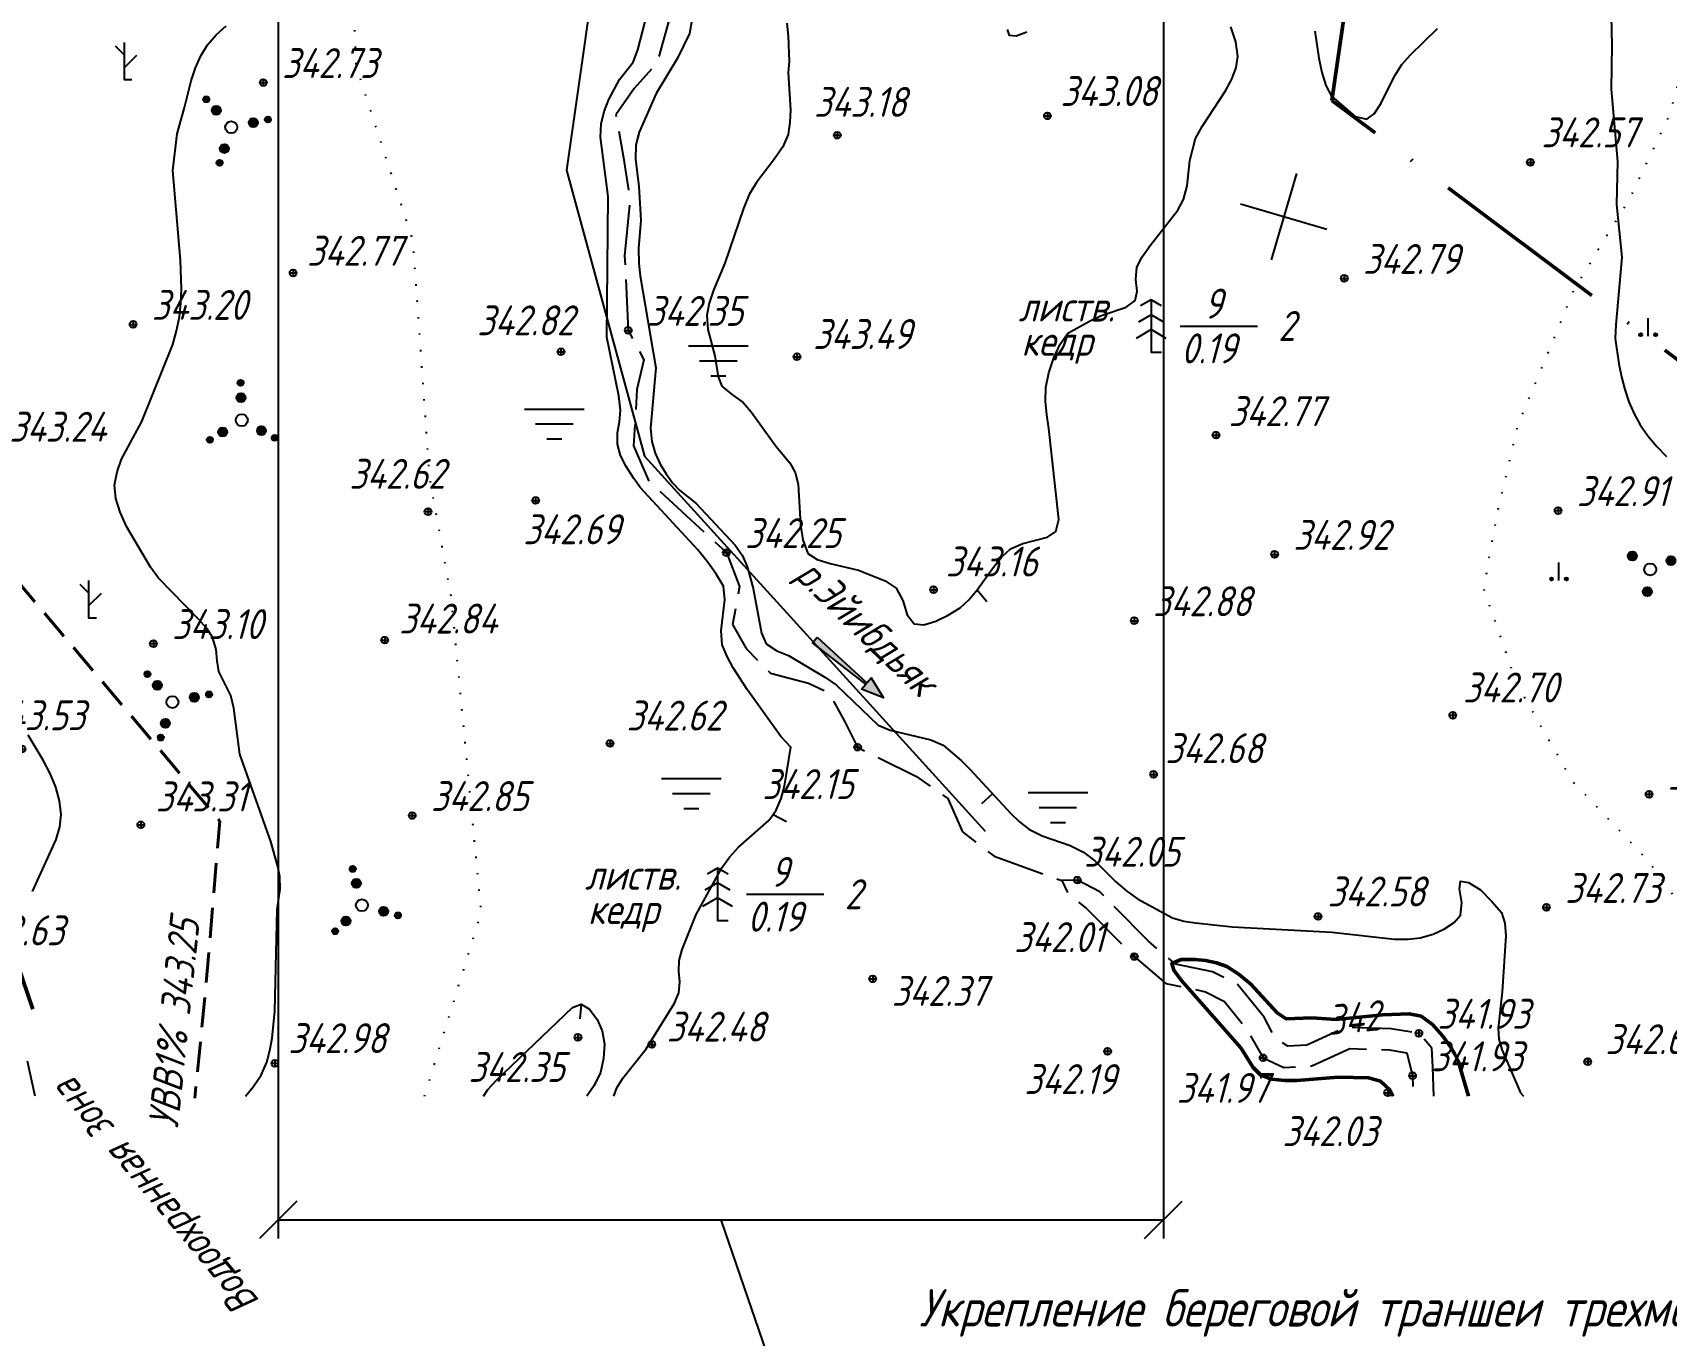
# Model space of a CAD drawing. Extents: x 27 to 1288, y -35 to 667.
# Drawn here: x 247.7 to 356.9, y 233.8 to 320.9 of the extents above; entities that cross this region are included whole.
import ezdxf
from ezdxf.enums import TextEntityAlignment as Align

# ---------------------------------------------------------------- set-up
doc = ezdxf.new("R2010")
doc.units = 0
doc.header["$PDMODE"] = 34
for name, pattern in [('ACAD_ISO10W100', [18, 12, -3, 0, -3]), ('IZ_HIDDEN', [3, 2, -1]), ('ИИDash_40_10', [5, 4, -1]), ('ИИDot', [1, 0, -1])]:
    doc.linetypes.add(name, pattern=pattern)
for name, color, linetype, lineweight in [('ИИ_БОЛОТО_025', 3, 'Continuous', 25), ('ИИ_ГЕОСЕТКА_025', 3, 'Continuous', 25), ('ИИ_ГИДРОГРАФИЯ_025', 3, 'Continuous', 25), ('ИИ_ГИДРОЛОГИЯ_025', 150, 'Continuous', 25), ('ИИ_ГРАНИЦА_025', 7, 'Continuous', 25), ('ИИ_КОНТУР_025', 7, 'ИИDot', 25), ('ИИ_ОТМЕТКА_025', 7, 'Continuous', 25), ('ИИ_РАЗМЕР_025', 7, 'Continuous', 25), ('ИИ_РЕЛЬЕФ_025', 34, 'Continuous', 25), ('ИИ_РЕЛЬЕФ_050', 34, 'Continuous', 50), ('ИИ_УГОДЬЯ_025', 7, 'Continuous', 25)]:
    doc.layers.add(name, color=color, linetype=linetype, lineweight=lineweight)
doc.layers.add('ТХ-Л', color=140, linetype='Continuous')
doc.styles.add('VNIPISIMPLEXCUR', font='simplex.shx', dxfattribs={"width": 0.8, "oblique": 15})
doc.dimstyles.new('ИИ-1000-м-dm$0', dxfattribs={"dimtxt": 2.5, "dimasz": 2.5, "dimexe": 1.25, "dimexo": 0, "dimgap": 1, "dimtad": 1, "dimtoh": 1, "dimzin": 1, "dimdsep": 46, "dimtxsty": 'VNIPISIMPLEXCUR', "dimblk": 'OBLIQUE', "dimcen": 2.5, "dimaunit": 1, "dimazin": 0, "dimtfac": 1, "dimtmove": 1, "dimatfit": 2, "dimfxl": 1, "dimarcsym": 0})
doc.dimstyles.new('ИИ-1000-м-dm$2', dxfattribs={"dimtxt": 2.5, "dimasz": 2.5, "dimexe": 1.25, "dimexo": 0, "dimgap": 1, "dimtad": 2, "dimtoh": 1, "dimzin": 1, "dimdsep": 46, "dimtxsty": 'VNIPISIMPLEXCUR', "dimcen": 2.5, "dimaunit": 1, "dimazin": 0, "dimtfac": 1, "dimtmove": 1, "dimatfit": 2, "dimfxl": 1, "dimarcsym": 0})

# ---------------------------------------------------------------- blocks, each defined once
blk = doc.blocks.new('ИИ053951')
at = {"linetype": 'Continuous', "lineweight": 25}
h = blk.add_hatch(color=0, dxfattribs=at)
edge = h.paths.add_edge_path()
edge.add_arc((1.16, 0.95), 0.3, 0, 360)
h = blk.add_hatch(color=0, dxfattribs=at)
edge = h.paths.add_edge_path()
edge.add_arc((-1.4, 0.53), 0.3, 0, 360)
h = blk.add_hatch(color=0, dxfattribs=at)
edge = h.paths.add_edge_path()
edge.add_arc((0.24, -1.48), 0.3, 0, 360)
at = {"color": 0, "linetype": 'Continuous', "lineweight": 25}
for centre, radius in [((1.16, 0.95), 0.3), ((-1.4, 0.53), 0.3), ((0, 0), 0.4), ((0.24, -1.48), 0.3)]:
    blk.add_circle(centre, radius, dxfattribs=at)
blk = doc.blocks.new('ИИ053952')
at = {"linetype": 'Continuous', "lineweight": 25}
h = blk.add_hatch(color=0, dxfattribs=at)
edge = h.paths.add_edge_path()
edge.add_arc((-1.31, 2.13), 0.2, 0, 360)
h = blk.add_hatch(color=0, dxfattribs=at)
edge = h.paths.add_edge_path()
edge.add_arc((-0.79, 1.28), 0.3, 0, 360)
h = blk.add_hatch(color=0, dxfattribs=at)
edge = h.paths.add_edge_path()
edge.add_arc((1.5, 0.04), 0.3, 0, 360)
h = blk.add_hatch(color=0, dxfattribs=at)
edge = h.paths.add_edge_path()
edge.add_arc((2.5, 0.07), 0.2, 0, 360)
h = blk.add_hatch(color=0, dxfattribs=at)
edge = h.paths.add_edge_path()
edge.add_arc((-0.71, -1.32), 0.3, 0, 360)
h = blk.add_hatch(color=0, dxfattribs=at)
edge = h.paths.add_edge_path()
edge.add_arc((-1.19, -2.2), 0.2, 0, 360)
at = {"color": 0, "linetype": 'Continuous', "lineweight": 25}
for centre, radius in [((-1.31, 2.13), 0.2), ((-0.79, 1.28), 0.3), ((0, 0), 0.4), ((1.5, 0.04), 0.3), ((2.5, 0.07), 0.2), ((-0.71, -1.32), 0.3), ((-1.19, -2.2), 0.2)]:
    blk.add_circle(centre, radius, dxfattribs=at)
blk = doc.blocks.new('ИИ05407')
at = {"linetype": 'Continuous', "lineweight": 25}
h = blk.add_hatch(color=0, dxfattribs=at)
edge = h.paths.add_edge_path()
edge.add_arc((-0.5, 0.1), 0.1, 0, 360)
h = blk.add_hatch(color=0, dxfattribs=at)
edge = h.paths.add_edge_path()
edge.add_arc((0.5, 0.1), 0.1, 0, 360)
at = {"color": 0, "linetype": 'Continuous', "lineweight": 25}
blk.add_lwpolyline([(0, 0), (0, 1.2)], dxfattribs=at)
for centre in [(-0.5, 0.1), (0.5, 0.1)]:
    blk.add_circle(centre, 0.1, dxfattribs=at)
blk = doc.blocks.new('ИИ0523811')
at = {"linetype": 'Continuous', "lineweight": 25}
blk.add_hatch(color=0, dxfattribs=at).paths.add_polyline_path([(6, -0.25), (1.5, -0.0625), (1.5, -0.5), (0, 0), (1.5, 0.5), (1.5, 0.0625), (6, 0.25)])
at = {"color": 0, "linetype": 'Continuous', "lineweight": 25}
blk.add_lwpolyline([(6, -0.25), (1.5, -0.0625), (1.5, -0.5), (0, 0), (1.5, 0.5), (1.5, 0.0625), (6, 0.25)], close=True, dxfattribs=at)
blk = doc.blocks.new('ИИ05468')
at = {"color": 0, "linetype": 'Continuous', "lineweight": 25}
for points in [[(-2, 1), (2, 1)], [(-1.25, 0), (1.25, 0)], [(-0.5, -1), (0.5, -1)]]:
    blk.add_lwpolyline(points, dxfattribs=at)
blk = doc.blocks.new('PICKET')
at = {"color": 0, "linetype": 'Continuous', "lineweight": 25}
for p, q in [((-0.23, 0), (0.23, 0)), ((0, 0.23), (0, -0.23))]:
    blk.add_line(p, q, dxfattribs=at)
blk.add_circle((0, 0), 0.23, dxfattribs=at)
at = {"color": 0, "linetype": 'Continuous', "style": 'VNIPISIMPLEXCUR', "oblique": 15, "width": 0.8}
blk.add_attdef('OTMETKA', (1.25, 0.3), '', height=2, dxfattribs=at)
at = {"color": 8, "linetype": 'Continuous', "style": 'VNIPISIMPLEXCUR', "oblique": 15, "width": 0.8, "flags": 1}
blk.add_attdef('NOMER', (1.25, -2.7), '', height=2, dxfattribs=at)
blk = doc.blocks.new('ИИ05383')
at = {"color": 0, "linetype": 'Continuous', "lineweight": 25}
for points in [[(0, 1.66), (-0.59, 2.25)], [(0.5, 0), (0, 0), (0, 2.5)], [(0, 0.83), (0.83, 1.66)]]:
    blk.add_lwpolyline(points, dxfattribs=at)
blk = doc.blocks.new('ИИ053296')
at = {"color": 0, "linetype": 'Continuous', "lineweight": 25}
blk.add_lwpolyline([(0, 0), (1, 0)], dxfattribs=at)
blk = doc.blocks.new('*D39')
at = {"layer": 'Defpoints', "color": 0, "transparency": 16777216}
for p in [(400.91, 449.85), (399.59, 355.38), (299.11, 349.86), (438.72, 349.86), (391.42, 249.79)]:
    blk.add_point(p, dxfattribs=at)
at = {"layer": 'ИИ_РАЗМЕР_025', "color": 0, "lineweight": -2, "transparency": 16777216}
for p, q in [((408.37, 358.37), (415.63, 360.51)), ((400.87, 354.34), (408.37, 358.37))]:
    blk.add_line(p, q, dxfattribs=at)
blk.add_arc((396.17, 349.86), 6.49, 17.7181, 69.5662, dxfattribs=at)
at = {"layer": 'ИИ_РАЗМЕР_025', "color": 0, "transparency": 16777216}
for points in [[(398.37, 355.62), (398.5, 356.27), (396.47, 356.35)], [(402.68, 351.89), (402.02, 351.79), (402.66, 349.86)]]:
    blk.add_solid(points, dxfattribs=at)
at = {"layer": 'ИИ_РАЗМЕР_025', "color": 0, "transparency": 16777216, "insert": (411.76, 361.13), "char_height": 2, "attachment_point": 5, "rotation": 16.3732, "style": 'VNIPISIMPLEXCUR'}
blk.add_mtext("87°17'", dxfattribs=at)
blk = doc.blocks.new('ИИ053672А')
at = {"color": 0, "linetype": 'Continuous'}
for points in [[(0.7, 3.1), (0, 3.5), (-0.7, 3.1)], [(0, 3.5), (0, 0), (0.7, 0)], [(0.85, 2.01), (0, 2.5), (-0.85, 2.01)], [(1, 0.92), (0, 1.5), (-1, 0.92)]]:
    blk.add_lwpolyline(points, dxfattribs=at)
at = {"color": 0, "linetype": 'Continuous', "style": 'VNIPISIMPLEXCUR', "oblique": 15, "width": 0.8}
blk.add_attdef('RACE1', text='', height=2, dxfattribs=at).set_placement((-2, 2.25), align=Align.RIGHT)
blk.add_attdef('HEIGHT', (2, 2.25), '', height=2, dxfattribs=at)
blk.add_attdef('DISTANCE', text='', height=2, dxfattribs=at).set_placement((8.5, 1.75), align=Align.MIDDLE_LEFT)
blk.add_attdef('RACE2', text='', height=2, dxfattribs=at).set_placement((-2, 1.25), align=Align.TOP_RIGHT)
blk.add_attdef('THICKNESS', text='', height=2, dxfattribs=at).set_placement((2, 1.25), align=Align.TOP_LEFT)
blk = doc.blocks.new('ИИ05012')
at = {"color": 0, "linetype": 'Continuous', "flags": 128}
for points in [[(0, 3), (0, -3)], [(-3, 0), (3, 0)]]:
    blk.add_lwpolyline(points, dxfattribs=at)
blk = doc.blocks.new('_Oblique')
at = {"color": 0, "linetype": 'ByBlock', "lineweight": -2}
blk.add_line((-0.5, -0.5), (0.5, 0.5), dxfattribs=at)
blk = doc.blocks.new('*D56')
at = {"layer": 'Defpoints', "color": 0, "transparency": 16777216}
for p in [(264.13, 349.86, 0.1), (323.31, 349.86, -342.96), (323.31, 241.52)]:
    blk.add_point(p, dxfattribs=at)
at = {"layer": 'ТХ-Л', "color": 0, "lineweight": -2, "transparency": 16777216}
for p, q in [((264.13, 349.86), (264.13, 240.27)), ((323.31, 349.86), (323.31, 240.27)), ((264.13, 241.52), (323.31, 241.52)), ((293.72, 241.52), (296.78, 232.64)), ((296.78, 232.64), (396.84, 232.64))]:
    blk.add_line(p, q, dxfattribs=at)
at = {"layer": 'ТХ-Л', "color": 0, "lineweight": -2, "transparency": 16777216, "xscale": 2.5, "yscale": 2.5, "zscale": 2.5, "rotation": 180}
blk.add_blockref('_Oblique', (264.13, 241.52), dxfattribs=at)
at = {"layer": 'ТХ-Л', "color": 0, "lineweight": -2, "transparency": 16777216, "xscale": 2.5, "yscale": 2.5, "zscale": 2.5}
blk.add_blockref('_Oblique', (323.31, 241.52), dxfattribs=at)
at = {"layer": 'ТХ-Л', "color": 0, "transparency": 16777216, "insert": (346.81, 235.3), "char_height": 2.5, "attachment_point": 5, "style": 'VNIPISIMPLEXCUR'}
blk.add_mtext('Укрепление береговой траншеи трехмерными георешетками', dxfattribs=at)

msp = doc.modelspace()

# ---------------------------------------------------------------- linework, layer by layer
msp.add_lwpolyline([(348.402, 451.86), (335.987, 430.689), (313.714, 398.932), (294.362, 373.746), (288.52, 347.464), (283.408, 311.692), (288.631, 292.567), (311.409, 267.494)])
at = {"layer": 'ИИ_ГИДРОГРАФИЯ_025', "linetype": 'ИИDash_40_10', "flags": 128}
for points in [[(342.705, 398.161), (339.723, 397.254), (335.719, 397.551), (333.771, 398.672), (333.468, 400.818), (333.648, 402.739), (332.959, 404.971), (332.819, 406.364), (331.106, 407.635), (328.91, 408.006), (327.555, 406.758), (325.111, 404.893), (322.193, 401.222), (318.688, 398.729), (316.538, 397.079), (314.535, 393.293), (313.57, 392.523), (311.226, 392.052), (310.124, 390.673), (309.608, 387.731), (308.272, 386.221), (306.417, 385.837), (303.194, 384.885), (301.252, 382.043), (296.958, 376.463), (295.67, 373.626), (294.583, 371.6), (291.681, 369.842), (290.002, 367.223), (288.396, 363.706), (288.179, 360.8), (289.21, 357.952), (290.623, 355.53), (290.288, 352.146), (288.799, 349.863), (285.452, 344.732), (284.534, 343.013), (284.442, 340.534), (285.145, 338.974), (284.677, 337.129), (283.332, 335.99), (283.227, 333.851), (284.865, 331.649), (287.13, 327.934), (288.735, 325.383), (289.548, 324.09), (290.284, 321.762), (289.457, 318.833), (287.925, 317.145), (286.703, 315.388), (287.224, 312.497), (287.657, 309.589), (287.294, 305.949), (287.536, 300.976), (288.577, 299.002), (288.119, 297.02), (287.888, 293.265), (288.932, 290.883), (294.097, 286.122), (294.974, 283.865), (294.513, 281.304), (295.415, 279.711), (297.051, 278.059), (299.596, 277.394), (300.942, 276.767), (302.014, 274.804), (302.868, 273.112), (306.805, 271.154), (308.896, 269.691), (309.888, 267.454), (312.005, 265.82), (316.514, 264.193)], [(341.396, 249.786), (341.322, 251.722), (341.249, 252.99), (340.39, 253.992), (338.543, 254.277), (335.504, 254.388), (332.892, 253.206), (331.629, 253.123), (330.744, 253.714), (330.042, 255.074), (328.29, 257.223), (326.602, 258.103), (324.114, 258.61), (322.317, 260.146), (319.054, 263.441), (317.564, 264.226), (316.514, 264.193), (316.946, 263.291), (318.176, 262.338), (321.363, 259.119), (323.48, 257.311), (326.129, 256.771), (327.388, 256.114), (328.883, 254.28), (329.98, 252.351), (331.36, 251.702), (333.238, 251.825), (335.782, 252.977), (338.41, 252.881), (339.574, 252.691), (339.965, 251.151), (340.002, 249.786)]]:
    msp.add_lwpolyline(points, dxfattribs=at)
at = {"layer": 'ИИ_ГИДРОЛОГИЯ_025', "linetype": 'IZ_HIDDEN', "lineweight": 40, "flags": 128}
msp.add_lwpolyline([(252.084, 437.807), (251.996, 434.35), (250.577, 428.5), (248.272, 421.941), (244.016, 416.357), (240.026, 414.053), (232.29, 410.922), (225.109, 407.111), (221.651, 402.856), (220.232, 395.943), (223.513, 388.763), (230.606, 381.229), (234.152, 377.773), (234.594, 367.179), (232.644, 362.482), (231.314, 360.443), (225.462, 359.823), (218.192, 359.468), (213.404, 358.405), (205.602, 350.516), (205.513, 348.655), (222.907, 332.994), (231.33, 319.256), (238.068, 303.568), (246.943, 283.95), (260.242, 268.173), (259.271, 256.711), (258.558, 249.648)], dxfattribs=at)
at = {"layer": 'ИИ_ГРАНИЦА_025', "color": 150, "linetype": 'ACAD_ISO10W100', "lineweight": 50, "flags": 128}
for points in [[(404.551, 449.826), (378.09, 403.643), (354.025, 369.331), (340.765, 352.073), (337.745, 338.489), (334.581, 316.346), (421.044, 251.408)], [(288.821, 448.666), (282.063, 439.015), (273.403, 428.533), (247.959, 395.418), (239.294, 356.439), (232.445, 308.511), (243.558, 267.824), (247.736, 255.595)]]:
    msp.add_lwpolyline(points, dxfattribs=at)
at = {"layer": 'ИИ_КОНТУР_025', "flags": 128}
for points in [[(385.675, 396.401), (388.14, 393.982), (390.08, 391.714), (390.15, 387.9), (390.206, 385.392), (389.373, 382.749), (387.598, 379.024), (385.642, 371.787), (384.84, 363.57), (381.997, 354.992), (380.168, 352.054), (377.184, 350.773), (371.921, 350.389), (365.697, 351.115), (361.824, 350.14), (359.883, 348.229), (357.565, 342.845), (357.528, 337.71), (359.143, 328.487), (359.136, 322.516), (357.127, 315.364), (354.481, 309.801), (350.757, 303.71), (346.958, 294.534), (345.606, 288.683), (344.711, 283.709), (346.899, 277.436), (350.618, 270.869), (355.677, 265.574), (367.052, 249.786)], [(273.921, 249.788), (277.719, 262.081), (275.717, 283.093), (274.267, 291.147), (273.155, 306.959), (269.356, 318.644), (269.141, 323.724), (271.33, 328.097), (275.079, 332.314), (283.332, 335.99)]]:
    msp.add_lwpolyline(points, dxfattribs=at)
at = {"layer": 'ИИ_РЕЛЬЕФ_025'}
for points, elevation in [([(261.959, 249.79), (262.474, 250.416), (262.991, 251.195), (263.375, 252.055), (263.587, 252.832), (263.742, 253.667), (263.919, 255.473), (264.07, 262.268), (264.27, 263.622), (264.242, 264.474), (264.115, 265.148), (263.639, 266.802), (261.576, 272.642), (261.174, 275.724), (260.975, 276.574), (260.17, 278.17), (260.051, 278.877), (259.99, 279.639), (259.743, 280.457), (259.359, 281.051), (258.818, 281.675), (256.133, 284.414), (255.593, 285.144), (253.992, 287.875), (253.579, 288.821), (253.297, 289.747), (253.192, 290.632), (253.367, 291.512), (253.656, 292.375), (255.018, 294.892), (257.096, 300.039), (257.35, 300.946), (257.535, 301.888), (257.635, 302.789), (257.674, 303.722), (257.615, 305.661), (257.097, 311.656), (257.381, 314.112), (257.872, 315.876), (258.328, 317.665), (258.609, 318.522), (258.961, 319.33), (259.411, 320.07), (259.982, 320.735), (260.653, 321.331)], 343), ([(286.577, 249.79), (286.781, 250.337), (287.185, 250.996), (288.732, 252.957), (290.634, 255.998), (290.91, 256.693), (290.982, 257.437), (290.911, 258.134), (290.932, 258.864), (291.133, 259.598), (292.084, 261.924), (293.801, 265.041), (294.303, 265.765), (294.906, 266.42), (296.933, 268.219), (297.436, 268.909), (297.765, 269.68), (297.977, 270.512), (298.41, 273.115), (297.729, 273.817), (295.48, 276.968), (294.548, 278.427), (294.156, 279.185), (293.823, 279.966), (293.758, 280.923), (293.985, 282.974), (293.896, 283.885), (293.388, 284.72), (292.823, 285.524), (292.201, 286.296), (288.351, 290.46), (287.904, 291.066), (287.394, 291.876), (287.031, 292.62), (286.818, 293.374), (286.829, 294.116), (286.961, 294.867), (287.03, 295.648), (286.919, 296.589), (286.101, 300.519), (286.188, 309.922), (285.687, 313.893), (285.734, 314.778), (285.934, 315.615), (286.244, 316.406), (286.949, 317.735), (287.875, 318.898), (288.188, 319.73), (288.693, 321.701)], 342.5), ([(291.79, 321.682), (291.623, 320.827), (290.83, 319.164), (289.407, 316.813), (288.27, 314.214), (288.05, 313.371), (288.02, 312.428), (288.246, 310.585), (288.382, 308.336), (288.235, 306.454), (288.238, 305.449), (288.327, 304.629), (289.374, 298.467), (289.02, 294.435), (289.111, 293.555), (289.346, 292.765), (289.683, 292.035), (290.082, 291.375), (290.502, 290.793), (290.992, 290.28), (292.056, 289.435), (294.684, 286.621), (295.149, 285.953), (295.488, 285.193), (295.894, 283.724), (296.437, 280.741), (296.766, 280.03), (297.462, 279.551), (298.248, 279.245), (300.69, 277.798), (301.469, 277.267), (304.242, 274.589), (305.043, 274.244), (307.775, 273.6), (308.581, 273.251), (309.795, 272.214), (310.364, 271.646), (313.123, 268.677), (313.703, 268.124), (314.328, 267.642), (315.199, 267.195), (317.088, 266.535), (317.964, 266.103), (318.73, 265.509), (320.128, 264.12), (320.857, 263.495), (321.592, 262.978), (323.925, 261.699), (324.674, 261.494), (325.463, 261.366), (327.903, 261.113), (334.575, 260.741), (338.758, 260.276), (339.676, 260.277), (340.481, 260.379), (341.336, 260.623), (342.11, 260.962), (342.743, 261.385), (343.176, 261.882), (343.262, 262.709), (343.111, 263.638), (343.181, 264.167), (343.708, 264.065), (344.506, 263.572), (345.269, 262.805), (345.906, 262.058), (346.127, 261.348), (346.195, 260.515), (345.96, 256.769), (345.696, 254.329), (345.731, 253.598), (345.925, 252.916), (347.193, 250.018), (347.386, 249.79)], 342.5), ([(298.145, 321.503), (298.229, 320.65), (298.304, 318.954), (298.22, 318.221), (298.392, 315.704), (298.34, 314.883), (298.234, 314.071), (297.866, 313.238), (297.326, 312.432), (296.111, 310.848), (295.626, 310.046), (295.233, 309.125), (293.99, 305.458), (293.232, 303.66), (292.943, 302.796), (292.795, 301.987), (292.86, 301.04), (293.325, 299.276), (293.559, 297.859), (293.798, 297.25), (294.445, 296.708), (295.225, 296.16), (295.761, 295.538), (297.432, 293.212), (298.343, 292.114), (298.701, 291.468), (298.888, 290.696), (299.05, 287.983), (299.2, 286.967), (299.552, 286.059), (300.178, 285.663), (301.047, 285.394), (302.928, 284.935), (304.709, 284.236), (305.453, 283.745), (305.889, 282.918), (306.185, 281.955), (306.649, 281.35), (307.295, 281.303), (308.09, 281.532), (308.932, 281.94), (309.718, 282.429), (310.307, 282.952), (310.868, 283.633), (311.958, 285.157), (312.515, 285.843), (313.101, 286.373), (313.906, 286.738), (315.572, 287.142), (316.113, 287.523), (316.316, 288.322), (315.659, 294.413), (315.512, 295.335), (315.423, 296.252), (315.46, 297.159), (315.664, 298.133), (315.988, 299.134), (316.413, 300.054), (316.921, 300.787), (318.367, 301.58), (319.11, 301.944), (320.829, 302.524), (321.435, 302.97), (321.565, 303.604), (321.471, 304.376), (321.546, 305.21), (321.893, 305.898), (322.43, 306.655), (324.272, 309.019), (324.661, 309.732), (324.908, 310.633), (325.078, 312.329), (325.456, 313.809), (325.909, 314.597), (327.456, 316.979), (327.877, 317.764), (328.17, 318.535), (328.288, 319.289), (328.145, 320.254), (327.816, 321.257)], 343), ([(314.178, 320.918), (313.477, 320.641), (313.025, 320.68), (312.893, 321.09)], 343), ([(333.431, 320.973), (333.701, 319.174), (333.902, 318.217), (334.177, 317.34), (334.551, 316.628), (336.124, 315.274), (336.908, 315.099), (337.41, 315.451), (337.87, 316.161), (338.761, 317.976), (339.242, 318.74), (339.819, 319.398), (341.632, 321.157)], 343), ([(353.25, 321.976), (353.293, 320.049), (353.239, 317.104), (353.672, 312.265), (353.61, 309.383), (353.966, 305.862), (353.552, 301.339), (353.514, 300.434), (353.747, 298.742), (353.926, 297.879), (354.153, 297.024), (354.436, 296.193), (354.792, 295.406), (355.192, 294.657), (355.7, 293.928), (356.288, 293.22), (356.943, 292.542)], 343), ([(247.719, 263.475), (249.3, 266.935), (249.548, 267.785), (249.63, 268.621), (249.518, 269.537), (249.264, 270.451), (248.889, 271.354), (248.434, 272.239), (247.42, 273.919)], 343.5), ([(277.866, 249.79), (278.156, 250.23), (278.7, 250.827), (283.814, 255.722), (284.387, 255.944), (284.944, 255.605), (285.452, 254.912), (285.806, 254.146), (285.946, 253.272), (285.889, 252.306), (285.682, 251.377), (285.272, 250.511), (284.773, 249.79)], 342.5), ([(247.901, 249.79), (247.387, 252.128)], 343.5)]:
    msp.add_lwpolyline(points, dxfattribs=dict(at, elevation=elevation))
at = {"layer": 'ИИ_РЕЛЬЕФ_050', "elevation": 342}
msp.add_lwpolyline([(338.662, 249.79), (338.481, 250.186), (337.835, 250.786), (337.016, 251.005), (334.995, 251.06), (332.221, 250.827), (331.431, 250.833), (330.544, 250.925), (329.799, 251.204), (329.317, 251.699), (328.493, 253.019), (324.502, 257.535), (324.007, 258.2), (323.876, 258.654), (324.49, 258.917), (325.442, 258.923), (326.136, 258.857), (326.863, 258.699), (327.543, 258.456), (328.376, 257.914), (329.16, 257.283), (330.92, 255.348), (331.508, 254.963), (333.224, 255.015), (334.851, 254.917), (337.981, 255.224), (339.741, 255.297), (340.546, 255.133), (341.307, 254.575), (341.984, 253.796), (342.506, 253.092), (342.798, 252.602), (343.02, 252.146), (343.705, 249.79)], dxfattribs=at)
at = {"layer": 'ИИ_УГОДЬЯ_025'}
for points in [[(324.43, 301.266), (329.598, 301.266)], [(295.448, 263.28), (300.616, 263.28)]]:
    msp.add_lwpolyline(points, dxfattribs=at)

# ---------------------------------------------------------------- block references
at = {"layer": 'ИИ_БОЛОТО_025', "rotation": 359.9998644233977}
for p in [(293.561, 298.942), (282.597, 294.718), (291.757, 270.013), (316.262, 269.076)]:
    msp.add_blockref('ИИ05468', p, dxfattribs=at)
at = {"layer": 'ИИ_ГЕОСЕТКА_025', "rotation": 343.6268088678422}
msp.add_blockref('ИИ05012', (331.355, 308.577), dxfattribs=at)
at = {"layer": 'ИИ_ГИДРОГРАФИЯ_025', "color": 7, "rotation": 139.8233392600161}
msp.add_blockref('ИИ0523811', (304.597, 276.403), dxfattribs=at)
at = {"layer": 'ИИ_ОТМЕТКА_025', "rotation": 359.9998644233977}
for p, values in [((263.142, 317.54, 342.73), {'OTMETKA': '342.73'}), ((335.405, 304.448, 342.79), {'OTMETKA': '342.79'}), ((254.444, 301.377, 343.2), {'OTMETKA': '343.20'}), ((287.536, 300.976, 342.35), {'OTMETKA': '342.35'}), ((244.914, 293.232, 343.24), {'OTMETKA': '343.24'}), ((349.7, 288.929, 342.91), {'OTMETKA': '342.91'}), ((294.097, 286.122, 342.25), {'OTMETKA': '342.25'}), ((330.747, 286.003, 342.92), {'OTMETKA': '342.92'}), ((321.366, 281.568, 342.88), {'OTMETKA': '342.88'}), ((255.796, 280.039, 343.1), {'OTMETKA': '343.10'}), ((355.781, 269.966, 342.51), {'OTMETKA': '342.51'}), ((273.098, 268.546, 342.85), {'OTMETKA': '342.85'}), ((348.921, 262.403, 342.73), {'OTMETKA': '342.73'}), ((340.39, 253.992, 341.93), {'OTMETKA': '341.93'})]:
    msp.add_blockref('PICKET', p, dxfattribs=at).add_auto_attribs(values)
at = {"layer": 'ИИ_ОТМЕТКА_025'}
ref = msp.add_blockref('PICKET', (315.563, 315.312, 343.08), dxfattribs=dict(at, rotation=359.9998644233977))
ref.add_attrib('OTMETKA', '343.08', (316.433, 315.971, 343.08), dxfattribs={"layer": '0', "color": 0, "linetype": 'Continuous', "height": 2, "rotation": 359.99986, "style": 'VNIPISIMPLEXCUR', "oblique": 15, "width": 0.8})
ref = msp.add_blockref('PICKET', (301.509, 314.021, 343.18), dxfattribs=dict(at, rotation=359.9998644233977))
ref.add_attrib('OTMETKA', '343.18', (299.955, 315.243, 343.18), dxfattribs={"layer": '0', "color": 0, "linetype": 'Continuous', "height": 2, "rotation": 359.99986, "style": 'VNIPISIMPLEXCUR', "oblique": 15, "width": 0.8})
ref = msp.add_blockref('PICKET', (347.846, 312.206, 342.57), dxfattribs=dict(at, rotation=359.9998644233977))
ref.add_attrib('OTMETKA', '342.57', (348.583, 313.208, 342.57), dxfattribs={"layer": '0', "color": 0, "linetype": 'Continuous', "height": 2, "rotation": 359.99986, "style": 'VNIPISIMPLEXCUR', "oblique": 15, "width": 0.8})
ref = msp.add_blockref('PICKET', (265.138, 304.811, 342.77), dxfattribs=dict(at, rotation=359.9998644233977))
ref.add_attrib('OTMETKA', '342.77', (266.064, 305.293, 342.77), dxfattribs={"layer": '0', "color": 0, "linetype": 'Continuous', "height": 2, "rotation": 359.99986, "style": 'VNIPISIMPLEXCUR', "oblique": 15, "width": 0.8})
ref = msp.add_blockref('PICKET', (283.038, 299.541, 342.82), dxfattribs=dict(at, rotation=359.9998644233977))
ref.add_attrib('OTMETKA', '342.82', (277.442, 300.645, 342.82), dxfattribs={"layer": '0', "color": 0, "linetype": 'Continuous', "height": 2, "rotation": 359.99986, "style": 'VNIPISIMPLEXCUR', "oblique": 15, "width": 0.8})
ref = msp.add_blockref('PICKET', (298.815, 299.21, 343.49), dxfattribs=dict(at, rotation=359.9998644233977))
ref.add_attrib('OTMETKA', '343.49', (299.903, 299.731, 343.49), dxfattribs={"layer": '0', "color": 0, "linetype": 'Continuous', "height": 2, "rotation": 359.99986, "style": 'VNIPISIMPLEXCUR', "oblique": 15, "width": 0.8})
ref = msp.add_blockref('PICKET', (326.834, 293.97, 342.77), dxfattribs=dict(at, rotation=359.9998644233977))
ref.add_attrib('OTMETKA', '342.77', (327.672, 294.575, 342.77), dxfattribs={"layer": '0', "color": 0, "linetype": 'Continuous', "height": 2, "rotation": 359.99986, "style": 'VNIPISIMPLEXCUR', "oblique": 15, "width": 0.8})
ref = msp.add_blockref('PICKET', (274.158, 288.861, 342.62), dxfattribs=dict(at, rotation=359.9998644233977))
ref.add_attrib('OTMETKA', '342.62', (268.891, 290.384, 342.62), dxfattribs={"layer": '0', "color": 0, "linetype": 'Continuous', "height": 2, "rotation": 359.99986, "style": 'VNIPISIMPLEXCUR', "oblique": 15, "width": 0.8})
ref = msp.add_blockref('PICKET', (281.349, 289.604, 342.69), dxfattribs=dict(at, rotation=359.9998644233977))
ref.add_attrib('OTMETKA', '342.69', (280.519, 286.677, 342.69), dxfattribs={"layer": '0', "color": 0, "linetype": 'Continuous', "height": 2, "rotation": 359.99986, "style": 'VNIPISIMPLEXCUR', "oblique": 15, "width": 0.8})
ref = msp.add_blockref('PICKET', (307.945, 283.642, 343.16), dxfattribs=dict(at, rotation=359.9998644233977))
ref.add_attrib('OTMETKA', '343.16', (308.769, 284.523, 343.16), dxfattribs={"layer": '0', "color": 0, "linetype": 'Continuous', "height": 2, "rotation": 359.99986, "style": 'VNIPISIMPLEXCUR', "oblique": 15, "width": 0.8})
ref = msp.add_blockref('PICKET', (271.258, 280.27, 342.84), dxfattribs=dict(at, rotation=359.9998644233977))
ref.add_attrib('OTMETKA', '342.84', (272.223, 280.71, 342.84), dxfattribs={"layer": '0', "color": 0, "linetype": 'Continuous', "height": 2, "rotation": 359.99986, "style": 'VNIPISIMPLEXCUR', "oblique": 15, "width": 0.8})
ref = msp.add_blockref('PICKET', (342.658, 275.249, 342.7), dxfattribs=dict(at, rotation=359.9998644233977))
ref.add_attrib('OTMETKA', '342.70', (343.342, 276.105, 342.7), dxfattribs={"layer": '0', "color": 0, "linetype": 'Continuous', "height": 2, "rotation": 359.99986, "style": 'VNIPISIMPLEXCUR', "oblique": 15, "width": 0.8})
ref = msp.add_blockref('PICKET', (247.007, 272.989, 343.53), dxfattribs=dict(at, rotation=359.9998644233977))
ref.add_attrib('OTMETKA', '343.53', (244.765, 274.246, 343.53), dxfattribs={"layer": '0', "color": 0, "linetype": 'Continuous', "height": 2, "rotation": 359.99986, "style": 'VNIPISIMPLEXCUR', "oblique": 15, "width": 0.8})
ref = msp.add_blockref('PICKET', (286.322, 273.364, 342.62), dxfattribs=dict(at, rotation=359.9998644233977))
ref.add_attrib('OTMETKA', '342.62', (287.427, 274.228, 342.62), dxfattribs={"layer": '0', "color": 0, "linetype": 'Continuous', "height": 2, "rotation": 359.99986, "style": 'VNIPISIMPLEXCUR', "oblique": 15, "width": 0.8})
ref = msp.add_blockref('PICKET', (302.868, 273.112, 342.15), dxfattribs=dict(at, rotation=359.9998644233977))
ref.add_attrib('OTMETKA', '342.15', (296.506, 269.646, 342.15), dxfattribs={"layer": '0', "color": 0, "linetype": 'Continuous', "height": 2, "rotation": 359.99986, "style": 'VNIPISIMPLEXCUR', "oblique": 15, "width": 0.8})
ref = msp.add_blockref('PICKET', (322.653, 271.298, 342.68), dxfattribs=dict(at, rotation=359.9998644233977))
ref.add_attrib('OTMETKA', '342.68', (323.437, 272.047, 342.68), dxfattribs={"layer": '0', "color": 0, "linetype": 'Continuous', "height": 2, "rotation": 359.99986, "style": 'VNIPISIMPLEXCUR', "oblique": 15, "width": 0.8})
ref = msp.add_blockref('PICKET', (254.957, 267.925, 343.31), dxfattribs=dict(at, rotation=359.9998644233977))
ref.add_attrib('OTMETKA', '343.31', (255.957, 268.817, 343.31), dxfattribs={"layer": '0', "color": 0, "linetype": 'Continuous', "height": 2, "rotation": 359.99986, "style": 'VNIPISIMPLEXCUR', "oblique": 15, "width": 0.8})
ref = msp.add_blockref('PICKET', (317.564, 264.226, 342.05), dxfattribs=dict(at, rotation=359.9998644233977))
ref.add_attrib('OTMETKA', '342.05', (318.006, 265.121, 342.05), dxfattribs={"layer": '0', "color": 0, "linetype": 'Continuous', "height": 2, "rotation": 359.99986, "style": 'VNIPISIMPLEXCUR', "oblique": 15, "width": 0.8})
ref = msp.add_blockref('PICKET', (333.651, 261.799, 342.58), dxfattribs=dict(at, rotation=359.9998644233977))
ref.add_attrib('OTMETKA', '342.58', (334.287, 262.467, 342.58), dxfattribs={"layer": '0', "color": 0, "linetype": 'Continuous', "height": 2, "rotation": 359.99986, "style": 'VNIPISIMPLEXCUR', "oblique": 15, "width": 0.8})
ref = msp.add_blockref('PICKET', (242.147, 258.879, 343.63), dxfattribs=dict(at, rotation=359.9998644233977))
ref.add_attrib('OTMETKA', '343.63', (243.369, 259.869, 343.63), dxfattribs={"layer": '0', "color": 0, "linetype": 'Continuous', "height": 2, "rotation": 359.99986, "style": 'VNIPISIMPLEXCUR', "oblique": 15, "width": 0.8})
ref = msp.add_blockref('PICKET', (321.363, 259.119, 342.01), dxfattribs=dict(at, zscale=0.2, rotation=359.9998644233977))
ref.add_attrib('OTMETKA', '342.01', (313.338, 259.419, 342.01), dxfattribs={"layer": '0', "color": 0, "linetype": 'Continuous', "height": 2, "rotation": 359.99986, "style": 'VNIPISIMPLEXCUR', "oblique": 15, "width": 0.8})
ref = msp.add_blockref('PICKET', (303.878, 257.627, 342.37), dxfattribs=dict(at, rotation=359.9998644233977))
ref.add_attrib('OTMETKA', '342.37', (305.146, 255.822, 342.37), dxfattribs={"layer": '0', "color": 0, "linetype": 'Continuous', "height": 2, "rotation": 359.99986, "style": 'VNIPISIMPLEXCUR', "oblique": 15, "width": 0.8})
ref = msp.add_blockref('PICKET', (263.916, 251.983, 342.98), dxfattribs=dict(at, rotation=359.9998644233977))
ref.add_attrib('OTMETKA', '342.98', (264.816, 252.665, 342.98), dxfattribs={"layer": '0', "color": 0, "linetype": 'Continuous', "height": 2, "rotation": 359.99986, "style": 'VNIPISIMPLEXCUR', "oblique": 15, "width": 0.8})
ref = msp.add_blockref('PICKET', (289.113, 253.247, 342.48), dxfattribs=dict(at, rotation=359.9998644233977))
ref.add_attrib('OTMETKA', '342.48', (290.114, 253.435, 342.48), dxfattribs={"layer": '0', "color": 0, "linetype": 'Continuous', "height": 2, "rotation": 359.99986, "style": 'VNIPISIMPLEXCUR', "oblique": 15, "width": 0.8})
ref = msp.add_blockref('PICKET', (351.678, 252.098, 342.62), dxfattribs=dict(at, rotation=359.9998644233977))
ref.add_attrib('OTMETKA', '342.62', (352.853, 252.595, 342.62), dxfattribs={"layer": '0', "color": 0, "linetype": 'Continuous', "height": 2, "rotation": 359.99986, "style": 'VNIPISIMPLEXCUR', "oblique": 15, "width": 0.8})
ref = msp.add_blockref('PICKET', (284.177, 253.716, 342.35), dxfattribs=dict(at, rotation=359.9998644233977))
ref.add_attrib('OTMETKA', '342.35', (276.863, 250.737, 342.35), dxfattribs={"layer": '0', "color": 0, "linetype": 'Continuous', "height": 2, "rotation": 359.99986, "style": 'VNIPISIMPLEXCUR', "oblique": 15, "width": 0.8})
at = {"layer": 'ИИ_ОТМЕТКА_025', "zscale": 0.2, "rotation": 359.9998644233977}
msp.add_blockref('PICKET', (339.965, 251.151, 341.93), dxfattribs=at).add_auto_attribs({'OTMETKA': '341.93'})
at = {"layer": 'ИИ_ОТМЕТКА_025'}
ref = msp.add_blockref('PICKET', (319.58, 252.784, 342.19), dxfattribs=dict(at, rotation=359.9998644233977))
ref.add_attrib('OTMETKA', '342.19', (314.021, 249.929, 342.19), dxfattribs={"layer": '0', "color": 0, "linetype": 'Continuous', "height": 2, "rotation": 359.99986, "style": 'VNIPISIMPLEXCUR', "oblique": 15, "width": 0.8})
ref = msp.add_blockref('PICKET', (329.98, 252.351, 341.97), dxfattribs=dict(at, zscale=0.2, rotation=359.9998644233977))
ref.add_attrib('OTMETKA', '341.97', (324.205, 249.34, 341.97), dxfattribs={"layer": '0', "color": 0, "linetype": 'Continuous', "height": 2, "rotation": 359.99986, "style": 'VNIPISIMPLEXCUR', "oblique": 15, "width": 0.8})
ref = msp.add_blockref('PICKET', (338.307, 250.019, 342.03), dxfattribs=dict(at, zscale=0.2, rotation=359.9998644233977))
ref.add_attrib('OTMETKA', '342.03', (331.269, 246.45, 342.03), dxfattribs={"layer": '0', "color": 0, "linetype": 'Continuous', "height": 2, "rotation": 359.99986, "style": 'VNIPISIMPLEXCUR', "oblique": 15, "width": 0.8})
at = {"layer": 'ИИ_РЕЛЬЕФ_025'}
for p, rotation in [((310.868, 283.633, 343), 309.6135638848965), ((311.896, 269.997, 342.5), 222.89953088), ((297.225, 268.619, 342.5), 332.2350066), ((284.387, 255.944, 342.5), 265.3356046790542)]:
    msp.add_blockref('ИИ053296', p, dxfattribs=dict(at, rotation=rotation))
at = {"layer": 'ИИ_УГОДЬЯ_025'}
for name, p, rotation in [('ИИ05383', (253.857, 317.714), 359.9998644233977), ('ИИ053952', (261.003, 314.555), 10.27661536718861), ('ИИ05407', (355.717, 300.583), 359.9998644233977), ('ИИ053952', (261.701, 294.972), 90.13949607018287), ('ИИ053951', (355.853, 284.998), 343.6268088678422), ('ИИ05407', (349.749, 284.265), 359.9998644233977), ('ИИ05383', (251.487, 281.748), 359.9998644233977), ('ИИ053952', (257.068, 276.13), 10.27661536718861), ('ИИ053952', (269.737, 262.551), 342.6610634188684)]:
    msp.add_blockref(name, p, dxfattribs=dict(at, rotation=rotation))
ref = msp.add_blockref('ИИ053672А', (322.491, 299.522), dxfattribs=dict(at, rotation=359.9998644233977))
ref.add_attrib('RACE1', 'листв.', dxfattribs={"layer": '0', "color": 0, "linetype": 'Continuous', "height": 2, "rotation": 359.99986, "style": 'VNIPISIMPLEXCUR', "oblique": 15, "width": 0.8}).set_placement((320.05, 301.567), align=Align.RIGHT)
ref.add_attrib('RACE2', 'кедр', dxfattribs={"layer": '0', "color": 0, "linetype": 'Continuous', "height": 2, "rotation": 359.99986, "style": 'VNIPISIMPLEXCUR', "oblique": 15, "width": 0.8}).set_placement((318.547, 301.278), align=Align.TOP_RIGHT)
ref.add_attrib('HEIGHT', '9', (326.025, 301.764), dxfattribs={"layer": '0', "color": 0, "linetype": 'Continuous', "height": 2, "rotation": 359.99986, "style": 'VNIPISIMPLEXCUR', "oblique": 15, "width": 0.8})
ref.add_attrib('THICKNESS', '0.19', dxfattribs={"layer": '0', "color": 0, "linetype": 'Continuous', "height": 2, "rotation": 359.99986, "style": 'VNIPISIMPLEXCUR', "oblique": 15, "width": 0.8}).set_placement((324.491, 300.772), align=Align.TOP_LEFT)
ref.add_attrib('DISTANCE', '2', dxfattribs={"layer": '0', "color": 0, "linetype": 'Continuous', "height": 2, "rotation": 359.99986, "style": 'VNIPISIMPLEXCUR', "oblique": 15, "width": 0.8}).set_placement((330.991, 301.272), align=Align.MIDDLE_LEFT)
ref = msp.add_blockref('ИИ053672А', (293.509, 261.536), dxfattribs=dict(at, rotation=359.9998644233977))
ref.add_attrib('RACE1', 'листв.', dxfattribs={"layer": '0', "color": 0, "linetype": 'Continuous', "height": 2, "rotation": 359.99986, "style": 'VNIPISIMPLEXCUR', "oblique": 15, "width": 0.8}).set_placement((291.068, 263.581), align=Align.RIGHT)
ref.add_attrib('RACE2', 'кедр', dxfattribs={"layer": '0', "color": 0, "linetype": 'Continuous', "height": 2, "rotation": 359.99986, "style": 'VNIPISIMPLEXCUR', "oblique": 15, "width": 0.8}).set_placement((289.565, 263.292), align=Align.TOP_RIGHT)
ref.add_attrib('HEIGHT', '9', (297.043, 263.779), dxfattribs={"layer": '0', "color": 0, "linetype": 'Continuous', "height": 2, "rotation": 359.99986, "style": 'VNIPISIMPLEXCUR', "oblique": 15, "width": 0.8})
ref.add_attrib('THICKNESS', '0.19', dxfattribs={"layer": '0', "color": 0, "linetype": 'Continuous', "height": 2, "rotation": 359.99986, "style": 'VNIPISIMPLEXCUR', "oblique": 15, "width": 0.8}).set_placement((295.509, 262.786), align=Align.TOP_LEFT)
ref.add_attrib('DISTANCE', '2', dxfattribs={"layer": '0', "color": 0, "linetype": 'Continuous', "height": 2, "rotation": 359.99986, "style": 'VNIPISIMPLEXCUR', "oblique": 15, "width": 0.8}).set_placement((302.009, 263.286), align=Align.MIDDLE_LEFT)

# ---------------------------------------------------------------- texts
at = {"layer": 'ИИ_ГИДРОГРАФИЯ_025', "color": 7, "style": 'VNIPISIMPLEXCUR', "oblique": 15, "width": 0.8}
msp.add_text('р.Эйибдьяк', height=2, rotation=316.00037, dxfattribs=at).set_placement((298.599, 284.504))
at = {"layer": 'ИИ_ГИДРОЛОГИЯ_025', "style": 'VNIPISIMPLEXCUR', "oblique": 15, "width": 0.8}
for s, rotation, p in [('УВВ1%%% 343.25', 83.9923, (257.438, 247.601, 10.5)), ('Водоохранная зона', 129.76174, (262.961, 236.089))]:
    msp.add_text(s, height=2, rotation=rotation, dxfattribs=at).set_placement(p)
at = {"layer": 'ИИ_РЕЛЬЕФ_025', "style": 'VNIPISIMPLEXCUR', "oblique": 15, "width": 0.8}
msp.add_text('342', height=2, rotation=5.59163, dxfattribs=at).set_placement((336.021, 255.032, 342), align=Align.MIDDLE)

# ---------------------------------------------------------------- dimensions: what is measured, and where the dimension line sits
at = {"layer": 'ИИ_РАЗМЕР_025'}
dim = msp.add_angular_dim_2l(base=(399.589, 355.38), line1=((299.105, 349.863), (438.723, 349.861)), line2=((391.42, 249.785), (400.908, 449.847)), dimstyle='ИИ-1000-м-dm$2', override={"dimscale": 1, "dimtxt": 2, "dimasz": 2, "dimgap": 0.5, "dimlfac": 1}, dxfattribs=at)
dim.commit()
dim.dimension.update_dxf_attribs({"geometry": '*D39', "text_midpoint": (411.76, 361.132), "dimtype": 162})
at = {"layer": 'ТХ-Л'}
dim = msp.add_linear_dim(base=(323.314, 241.522, 342.96), p1=(264.127, 349.863, 343.06), p2=(323.314, 349.862), text='Укрепление береговой траншеи трехмерными георешетками', dimstyle='ИИ-1000-м-dm$0', override={"dimlfac": 1, "dimtxsty": 'VNIPISIMPLEXCUR', "dimtolj": 0}, dxfattribs=at)
dim.commit()
dim.dimension.update_dxf_attribs({"geometry": '*D56', "text_midpoint": (297.777, 232.635, 342.96), "dimtype": 160})

doc.saveas('drawing.dxf')
